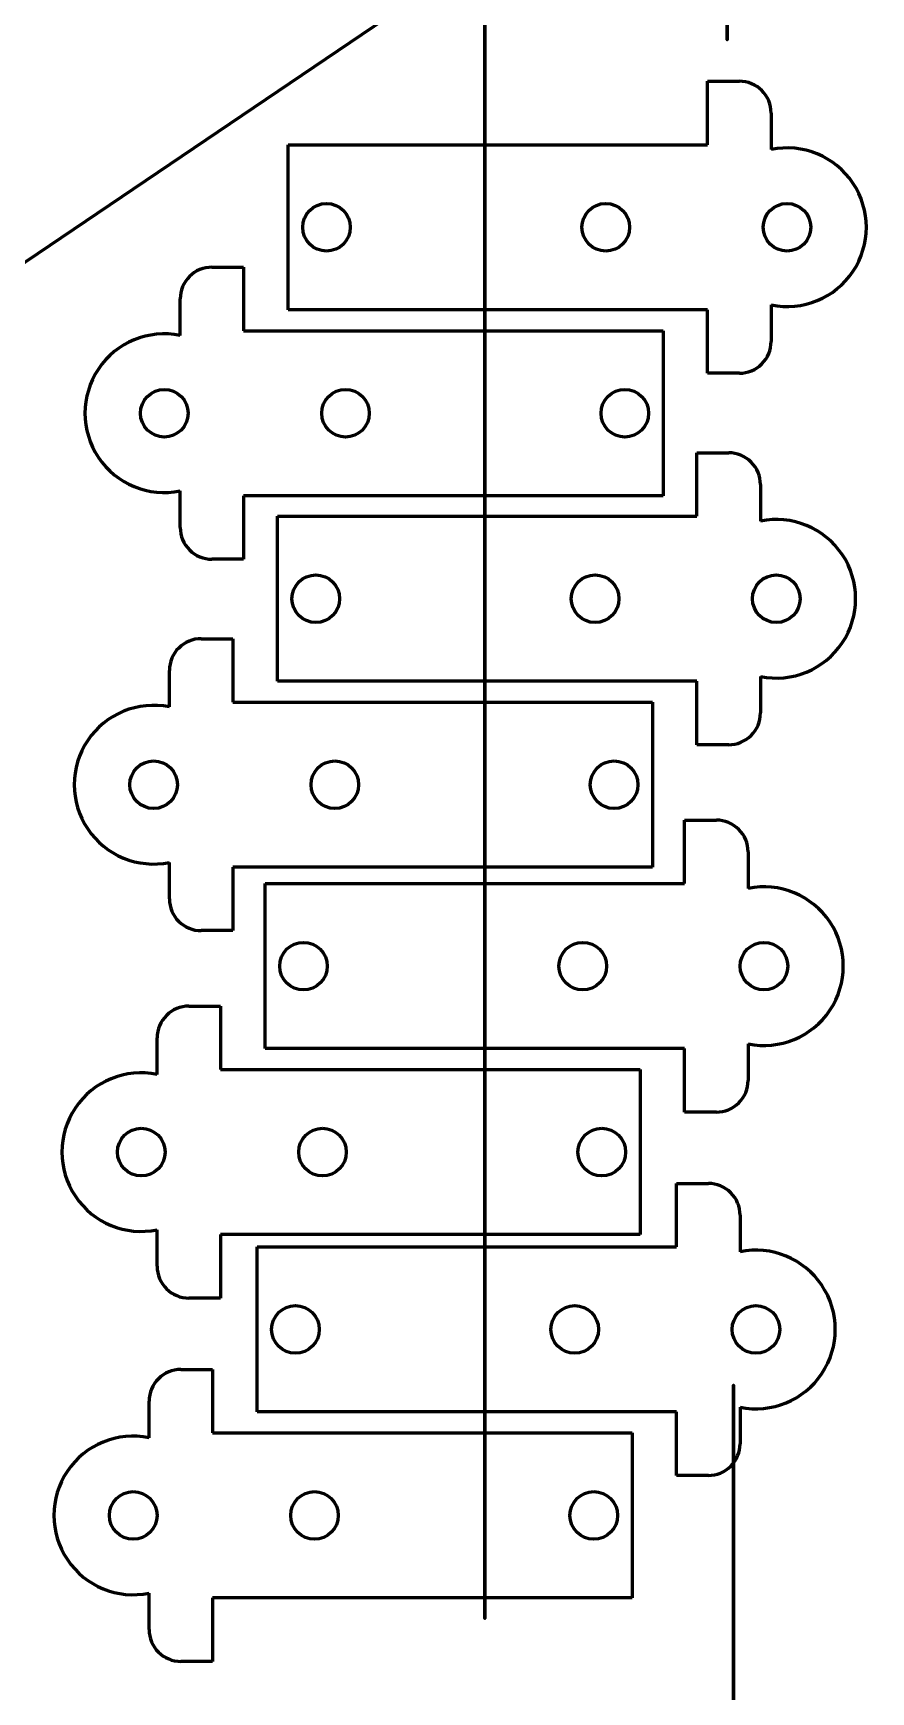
# Model space of a CAD drawing. Header units: centimetres. Extents: x 0.2 to 12.4, y -48.2 to 44.8.
# Drawn here: x 7.04 to 12.32, y -10.32 to 0.14 of the extents above; entities that cross this region are included whole.
import ezdxf

# ---------------------------------------------------------------- set-up
doc = ezdxf.new("R2010")
doc.units = ezdxf.units.CM
doc.header["$MEASUREMENT"] = 0
doc.layers.add('layer 1', color=7, linetype='Continuous')

msp = doc.modelspace()

# ---------------------------------------------------------------- linework, layer by layer
at = {"layer": 'layer 1', "color": 150, "lineweight": 60}
for points, knots in [([(9.89044, 2.38934), (9.89044, 3.273), (9.17409, 3.98934), (8.29044, 3.98934), (7.40678, 3.98934), (6.69044, 3.273), (6.69044, 2.38934), (6.69043, 1.50569), (7.40678, 0.78934), (8.29043, 0.78934), (9.17409, 0.78934), (9.89043, 1.50568), (9.89044, 2.38933), (9.89092, 44.80453), (9.89044, -40.02634), (9.89044, 2.38934)], [0, 0, 0, 0, 0.25, 0.25, 0.25, 0.5, 0.5, 0.5, 0.75, 0.75, 0.75, 1, 1, 1, 1.00001, 1.00001, 1.00001, 1.00001]), ([(11.41904, 2.38934), (11.41904, 2.55502), (11.28473, 2.68934), (11.11904, 2.68934), (10.95336, 2.68934), (10.81904, 2.55502), (10.81904, 2.38934), (10.81904, 2.22365), (10.95336, 2.08934), (11.11904, 2.08934), (11.28473, 2.08933), (11.41904, 2.22365), (11.41904, 2.38933), (11.41904, 10.34197), (11.41904, -5.5633), (11.41904, 2.38934)], [0, 0, 0, 0, 0.25, 0.25, 0.25, 0.5, 0.5, 0.5, 0.75, 0.75, 0.75, 1, 1, 1, 1.00001, 1.00001, 1.00001, 1.00001]), ([(11.45814, -14.50665), (11.45814, -14.06482), (11.09997, -13.70665), (10.65814, -13.70665), (10.21632, -13.70665), (9.85814, -14.06482), (9.85814, -14.50665), (9.85814, -14.94848), (10.21631, -15.30665), (10.65814, -15.30665), (11.09997, -15.30665), (11.45814, -14.94848), (11.45814, -14.50666), (11.45814, 6.7007), (11.45814, -35.71449), (11.45814, -14.50665)], [0, 0, 0, 0, 0.25, 0.25, 0.25, 0.5, 0.5, 0.5, 0.75, 0.75, 0.75, 1, 1, 1, 1.00001, 1.00001, 1.00001, 1.00001]), ([(11.69517, -0.36761), (11.69517, -0.31457), (11.6741, -0.2637), (11.63659, -0.22619), (11.59908, -0.18868), (11.54821, -0.16761), (11.49517, -0.16761)], [0, 0, 0, 0, 0.5, 0.5, 0.5, 1, 1, 1, 1]), ([(11.69517, -0.36761), (11.69517, -0.31457), (11.6741, -0.2637), (11.63659, -0.22619), (11.59908, -0.18868), (11.54821, -0.16761), (11.49517, -0.16761)], [0, 0, 0, 0, 0.5, 0.5, 0.5, 1, 1, 1, 1]), ([(11.69517, -1.57751), (11.89391, -1.61808), (12.09747, -1.53456), (12.21044, -1.36609), (12.32341, -1.19762), (12.32341, -0.9776), (12.21044, -0.80913), (12.09747, -0.64067), (11.89391, -0.55715), (11.69517, -0.59771)], [0, 0, 0, 0, 0.33333333, 0.33333333, 0.33333333, 0.66666667, 0.66666667, 0.66666667, 1, 1, 1, 1]), ([(11.69517, -1.57751), (11.89391, -1.61808), (12.09747, -1.53456), (12.21044, -1.36609), (12.32341, -1.19762), (12.32341, -0.9776), (12.21044, -0.80913), (12.09747, -0.64067), (11.89391, -0.55715), (11.69517, -0.59771)], [0, 0, 0, 0, 0.33333333, 0.33333333, 0.33333333, 0.66666667, 0.66666667, 0.66666667, 1, 1, 1, 1]), ([(8.89317, -1.23761), (8.97601, -1.23761), (9.04317, -1.17045), (9.04317, -1.08761), (9.04317, -1.00477), (8.97601, -0.93761), (8.89317, -0.93761), (8.81033, -0.93761), (8.74317, -1.00477), (8.74317, -1.08761), (8.74317, -1.17045), (8.81033, -1.23761), (8.89317, -1.23761)], [0, 0, 0, 0, 0.25, 0.25, 0.25, 0.5, 0.5, 0.5, 0.75, 0.75, 0.75, 1, 1, 1, 1]), ([(8.89317, -1.23761), (8.97601, -1.23761), (9.04317, -1.17045), (9.04317, -1.08761), (9.04317, -1.00477), (8.97601, -0.93761), (8.89317, -0.93761), (8.81033, -0.93761), (8.74317, -1.00477), (8.74317, -1.08761), (8.74317, -1.17045), (8.81033, -1.23761), (8.89317, -1.23761)], [0, 0, 0, 0, 0.25, 0.25, 0.25, 0.5, 0.5, 0.5, 0.75, 0.75, 0.75, 1, 1, 1, 1]), ([(10.65317, -1.23761), (10.73601, -1.23761), (10.80317, -1.17045), (10.80317, -1.08761), (10.80317, -1.00477), (10.73601, -0.93761), (10.65317, -0.93761), (10.57033, -0.93761), (10.50317, -1.00477), (10.50317, -1.08761), (10.50317, -1.17045), (10.57033, -1.23761), (10.65317, -1.23761)], [0, 0, 0, 0, 0.25, 0.25, 0.25, 0.5, 0.5, 0.5, 0.75, 0.75, 0.75, 1, 1, 1, 1]), ([(10.65317, -1.23761), (10.73601, -1.23761), (10.80317, -1.17045), (10.80317, -1.08761), (10.80317, -1.00477), (10.73601, -0.93761), (10.65317, -0.93761), (10.57033, -0.93761), (10.50317, -1.00477), (10.50317, -1.08761), (10.50317, -1.17045), (10.57033, -1.23761), (10.65317, -1.23761)], [0, 0, 0, 0, 0.25, 0.25, 0.25, 0.5, 0.5, 0.5, 0.75, 0.75, 0.75, 1, 1, 1, 1]), ([(11.79517, -1.23761), (11.87801, -1.23761), (11.94517, -1.17045), (11.94517, -1.08761), (11.94517, -1.00477), (11.87801, -0.93761), (11.79517, -0.93761), (11.71233, -0.93761), (11.64517, -1.00477), (11.64517, -1.08761), (11.64517, -1.17045), (11.71233, -1.23761), (11.79517, -1.23761)], [0, 0, 0, 0, 0.25, 0.25, 0.25, 0.5, 0.5, 0.5, 0.75, 0.75, 0.75, 1, 1, 1, 1]), ([(11.79517, -1.23761), (11.87801, -1.23761), (11.94517, -1.17045), (11.94517, -1.08761), (11.94517, -1.00477), (11.87801, -0.93761), (11.79517, -0.93761), (11.71233, -0.93761), (11.64517, -1.00477), (11.64517, -1.08761), (11.64517, -1.17045), (11.71233, -1.23761), (11.79517, -1.23761)], [0, 0, 0, 0, 0.25, 0.25, 0.25, 0.5, 0.5, 0.5, 0.75, 0.75, 0.75, 1, 1, 1, 1]), ([(8.17098, -1.33954), (8.11794, -1.33954), (8.06707, -1.36061), (8.02956, -1.39812), (7.99205, -1.43563), (7.97098, -1.4865), (7.97098, -1.53954)], [0, 0, 0, 0, 0.5, 0.5, 0.5, 1, 1, 1, 1]), ([(8.17098, -1.33954), (8.11794, -1.33954), (8.06707, -1.36061), (8.02956, -1.39812), (7.99205, -1.43563), (7.97098, -1.4865), (7.97098, -1.53954)], [0, 0, 0, 0, 0.5, 0.5, 0.5, 1, 1, 1, 1]), ([(7.97098, -1.76964), (7.77224, -1.72907), (7.56868, -1.81259), (7.45571, -1.98106), (7.34274, -2.14953), (7.34274, -2.36955), (7.45571, -2.53802), (7.56868, -2.70648), (7.77224, -2.79), (7.97098, -2.74944)], [0, 0, 0, 0, 0.33333333, 0.33333333, 0.33333333, 0.66666667, 0.66666667, 0.66666667, 1, 1, 1, 1]), ([(7.97098, -1.76964), (7.77224, -1.72907), (7.56868, -1.81259), (7.45571, -1.98106), (7.34274, -2.14953), (7.34274, -2.36955), (7.45571, -2.53802), (7.56868, -2.70648), (7.77224, -2.79), (7.97098, -2.74944)], [0, 0, 0, 0, 0.33333333, 0.33333333, 0.33333333, 0.66666667, 0.66666667, 0.66666667, 1, 1, 1, 1]), ([(11.49517, -2.00761), (11.54821, -2.00761), (11.59908, -1.98654), (11.63659, -1.94903), (11.6741, -1.91152), (11.69517, -1.86065), (11.69517, -1.80761)], [0, 0, 0, 0, 0.5, 0.5, 0.5, 1, 1, 1, 1]), ([(11.49517, -2.00761), (11.54821, -2.00761), (11.59908, -1.98654), (11.63659, -1.94903), (11.6741, -1.91152), (11.69517, -1.86065), (11.69517, -1.80761)], [0, 0, 0, 0, 0.5, 0.5, 0.5, 1, 1, 1, 1]), ([(7.87098, -2.10954), (7.78814, -2.10954), (7.72098, -2.1767), (7.72098, -2.25954), (7.72098, -2.34238), (7.78814, -2.40954), (7.87098, -2.40954), (7.95382, -2.40954), (8.02098, -2.34238), (8.02098, -2.25954), (8.02098, -2.1767), (7.95382, -2.10954), (7.87098, -2.10954)], [0, 0, 0, 0, 0.25, 0.25, 0.25, 0.5, 0.5, 0.5, 0.75, 0.75, 0.75, 1, 1, 1, 1]), ([(7.87098, -2.10954), (7.78814, -2.10954), (7.72098, -2.1767), (7.72098, -2.25954), (7.72098, -2.34238), (7.78814, -2.40954), (7.87098, -2.40954), (7.95382, -2.40954), (8.02098, -2.34238), (8.02098, -2.25954), (8.02098, -2.1767), (7.95382, -2.10954), (7.87098, -2.10954)], [0, 0, 0, 0, 0.25, 0.25, 0.25, 0.5, 0.5, 0.5, 0.75, 0.75, 0.75, 1, 1, 1, 1]), ([(9.01298, -2.10954), (8.93014, -2.10954), (8.86298, -2.1767), (8.86298, -2.25954), (8.86298, -2.34238), (8.93014, -2.40954), (9.01298, -2.40954), (9.09582, -2.40954), (9.16298, -2.34238), (9.16298, -2.25954), (9.16298, -2.1767), (9.09582, -2.10954), (9.01298, -2.10954)], [0, 0, 0, 0, 0.25, 0.25, 0.25, 0.5, 0.5, 0.5, 0.75, 0.75, 0.75, 1, 1, 1, 1]), ([(9.01298, -2.10954), (8.93014, -2.10954), (8.86298, -2.1767), (8.86298, -2.25954), (8.86298, -2.34238), (8.93014, -2.40954), (9.01298, -2.40954), (9.09582, -2.40954), (9.16298, -2.34238), (9.16298, -2.25954), (9.16298, -2.1767), (9.09582, -2.10954), (9.01298, -2.10954)], [0, 0, 0, 0, 0.25, 0.25, 0.25, 0.5, 0.5, 0.5, 0.75, 0.75, 0.75, 1, 1, 1, 1]), ([(10.77298, -2.10954), (10.69014, -2.10954), (10.62298, -2.1767), (10.62298, -2.25954), (10.62298, -2.34238), (10.69014, -2.40954), (10.77298, -2.40954), (10.85582, -2.40954), (10.92298, -2.34238), (10.92298, -2.25954), (10.92298, -2.1767), (10.85582, -2.10954), (10.77298, -2.10954)], [0, 0, 0, 0, 0.25, 0.25, 0.25, 0.5, 0.5, 0.5, 0.75, 0.75, 0.75, 1, 1, 1, 1]), ([(10.77298, -2.10954), (10.69014, -2.10954), (10.62298, -2.1767), (10.62298, -2.25954), (10.62298, -2.34238), (10.69014, -2.40954), (10.77298, -2.40954), (10.85582, -2.40954), (10.92298, -2.34238), (10.92298, -2.25954), (10.92298, -2.1767), (10.85582, -2.10954), (10.77298, -2.10954)], [0, 0, 0, 0, 0.25, 0.25, 0.25, 0.5, 0.5, 0.5, 0.75, 0.75, 0.75, 1, 1, 1, 1]), ([(11.62764, -2.70875), (11.62764, -2.65571), (11.60657, -2.60484), (11.56906, -2.56733), (11.53155, -2.52982), (11.48068, -2.50875), (11.42764, -2.50875)], [0, 0, 0, 0, 0.5, 0.5, 0.5, 1, 1, 1, 1]), ([(11.62764, -2.70875), (11.62764, -2.65571), (11.60657, -2.60484), (11.56906, -2.56733), (11.53155, -2.52982), (11.48068, -2.50875), (11.42764, -2.50875)], [0, 0, 0, 0, 0.5, 0.5, 0.5, 1, 1, 1, 1]), ([(11.62764, -3.91865), (11.82638, -3.95922), (12.02994, -3.8757), (12.14291, -3.70723), (12.25588, -3.53876), (12.25588, -3.31874), (12.14291, -3.15027), (12.02994, -2.98181), (11.82638, -2.89829), (11.62764, -2.93885)], [0, 0, 0, 0, 0.33333333, 0.33333333, 0.33333333, 0.66666667, 0.66666667, 0.66666667, 1, 1, 1, 1]), ([(11.62764, -3.91865), (11.82638, -3.95922), (12.02994, -3.8757), (12.14291, -3.70723), (12.25588, -3.53876), (12.25588, -3.31874), (12.14291, -3.15027), (12.02994, -2.98181), (11.82638, -2.89829), (11.62764, -2.93885)], [0, 0, 0, 0, 0.33333333, 0.33333333, 0.33333333, 0.66666667, 0.66666667, 0.66666667, 1, 1, 1, 1]), ([(7.97098, -2.97954), (7.97098, -3.03258), (7.99205, -3.08345), (8.02956, -3.12096), (8.06707, -3.15847), (8.11794, -3.17954), (8.17098, -3.17954)], [0, 0, 0, 0, 0.5, 0.5, 0.5, 1, 1, 1, 1]), ([(7.97098, -2.97954), (7.97098, -3.03258), (7.99205, -3.08345), (8.02956, -3.12096), (8.06707, -3.15847), (8.11794, -3.17954), (8.17098, -3.17954)], [0, 0, 0, 0, 0.5, 0.5, 0.5, 1, 1, 1, 1]), ([(8.82564, -3.57875), (8.90848, -3.57875), (8.97564, -3.51159), (8.97564, -3.42875), (8.97564, -3.34591), (8.90848, -3.27875), (8.82564, -3.27875), (8.7428, -3.27875), (8.67564, -3.34591), (8.67564, -3.42875), (8.67564, -3.51159), (8.7428, -3.57875), (8.82564, -3.57875)], [0, 0, 0, 0, 0.25, 0.25, 0.25, 0.5, 0.5, 0.5, 0.75, 0.75, 0.75, 1, 1, 1, 1]), ([(8.82564, -3.57875), (8.90848, -3.57875), (8.97564, -3.51159), (8.97564, -3.42875), (8.97564, -3.34591), (8.90848, -3.27875), (8.82564, -3.27875), (8.7428, -3.27875), (8.67564, -3.34591), (8.67564, -3.42875), (8.67564, -3.51159), (8.7428, -3.57875), (8.82564, -3.57875)], [0, 0, 0, 0, 0.25, 0.25, 0.25, 0.5, 0.5, 0.5, 0.75, 0.75, 0.75, 1, 1, 1, 1]), ([(10.58564, -3.57875), (10.66848, -3.57875), (10.73564, -3.51159), (10.73564, -3.42875), (10.73564, -3.34591), (10.66848, -3.27875), (10.58564, -3.27875), (10.5028, -3.27875), (10.43564, -3.34591), (10.43564, -3.42875), (10.43564, -3.51159), (10.5028, -3.57875), (10.58564, -3.57875)], [0, 0, 0, 0, 0.25, 0.25, 0.25, 0.5, 0.5, 0.5, 0.75, 0.75, 0.75, 1, 1, 1, 1]), ([(10.58564, -3.57875), (10.66848, -3.57875), (10.73564, -3.51159), (10.73564, -3.42875), (10.73564, -3.34591), (10.66848, -3.27875), (10.58564, -3.27875), (10.5028, -3.27875), (10.43564, -3.34591), (10.43564, -3.42875), (10.43564, -3.51159), (10.5028, -3.57875), (10.58564, -3.57875)], [0, 0, 0, 0, 0.25, 0.25, 0.25, 0.5, 0.5, 0.5, 0.75, 0.75, 0.75, 1, 1, 1, 1]), ([(11.72764, -3.57875), (11.81048, -3.57875), (11.87764, -3.51159), (11.87764, -3.42875), (11.87764, -3.34591), (11.81048, -3.27875), (11.72764, -3.27875), (11.6448, -3.27875), (11.57764, -3.34591), (11.57764, -3.42875), (11.57764, -3.51159), (11.6448, -3.57875), (11.72764, -3.57875)], [0, 0, 0, 0, 0.25, 0.25, 0.25, 0.5, 0.5, 0.5, 0.75, 0.75, 0.75, 1, 1, 1, 1]), ([(11.72764, -3.57875), (11.81048, -3.57875), (11.87764, -3.51159), (11.87764, -3.42875), (11.87764, -3.34591), (11.81048, -3.27875), (11.72764, -3.27875), (11.6448, -3.27875), (11.57764, -3.34591), (11.57764, -3.42875), (11.57764, -3.51159), (11.6448, -3.57875), (11.72764, -3.57875)], [0, 0, 0, 0, 0.25, 0.25, 0.25, 0.5, 0.5, 0.5, 0.75, 0.75, 0.75, 1, 1, 1, 1]), ([(8.10345, -3.68068), (8.05041, -3.68068), (7.99954, -3.70175), (7.96203, -3.73926), (7.92452, -3.77677), (7.90345, -3.82764), (7.90345, -3.88068)], [0, 0, 0, 0, 0.5, 0.5, 0.5, 1, 1, 1, 1]), ([(8.10345, -3.68068), (8.05041, -3.68068), (7.99954, -3.70175), (7.96203, -3.73926), (7.92452, -3.77677), (7.90345, -3.82764), (7.90345, -3.88068)], [0, 0, 0, 0, 0.5, 0.5, 0.5, 1, 1, 1, 1]), ([(7.90345, -4.11078), (7.70471, -4.07021), (7.50115, -4.15373), (7.38818, -4.3222), (7.27521, -4.49067), (7.27521, -4.71069), (7.38818, -4.87916), (7.50115, -5.04762), (7.70471, -5.13114), (7.90345, -5.09058)], [0, 0, 0, 0, 0.33333333, 0.33333333, 0.33333333, 0.66666667, 0.66666667, 0.66666667, 1, 1, 1, 1]), ([(7.90345, -4.11078), (7.70471, -4.07021), (7.50115, -4.15373), (7.38818, -4.3222), (7.27521, -4.49067), (7.27521, -4.71069), (7.38818, -4.87916), (7.50115, -5.04762), (7.70471, -5.13114), (7.90345, -5.09058)], [0, 0, 0, 0, 0.33333333, 0.33333333, 0.33333333, 0.66666667, 0.66666667, 0.66666667, 1, 1, 1, 1]), ([(11.42764, -4.34875), (11.48068, -4.34875), (11.53155, -4.32768), (11.56906, -4.29017), (11.60657, -4.25266), (11.62764, -4.20179), (11.62764, -4.14875)], [0, 0, 0, 0, 0.5, 0.5, 0.5, 1, 1, 1, 1]), ([(11.42764, -4.34875), (11.48068, -4.34875), (11.53155, -4.32768), (11.56906, -4.29017), (11.60657, -4.25266), (11.62764, -4.20179), (11.62764, -4.14875)], [0, 0, 0, 0, 0.5, 0.5, 0.5, 1, 1, 1, 1]), ([(7.80345, -4.45068), (7.72061, -4.45068), (7.65345, -4.51784), (7.65345, -4.60068), (7.65345, -4.68352), (7.72061, -4.75068), (7.80345, -4.75068), (7.88629, -4.75068), (7.95345, -4.68352), (7.95345, -4.60068), (7.95345, -4.51784), (7.88629, -4.45068), (7.80345, -4.45068)], [0, 0, 0, 0, 0.25, 0.25, 0.25, 0.5, 0.5, 0.5, 0.75, 0.75, 0.75, 1, 1, 1, 1]), ([(7.80345, -4.45068), (7.72061, -4.45068), (7.65345, -4.51784), (7.65345, -4.60068), (7.65345, -4.68352), (7.72061, -4.75068), (7.80345, -4.75068), (7.88629, -4.75068), (7.95345, -4.68352), (7.95345, -4.60068), (7.95345, -4.51784), (7.88629, -4.45068), (7.80345, -4.45068)], [0, 0, 0, 0, 0.25, 0.25, 0.25, 0.5, 0.5, 0.5, 0.75, 0.75, 0.75, 1, 1, 1, 1]), ([(8.94545, -4.45068), (8.86261, -4.45068), (8.79545, -4.51784), (8.79545, -4.60068), (8.79545, -4.68352), (8.86261, -4.75068), (8.94545, -4.75068), (9.02829, -4.75068), (9.09545, -4.68352), (9.09545, -4.60068), (9.09545, -4.51784), (9.02829, -4.45068), (8.94545, -4.45068)], [0, 0, 0, 0, 0.25, 0.25, 0.25, 0.5, 0.5, 0.5, 0.75, 0.75, 0.75, 1, 1, 1, 1]), ([(8.94545, -4.45068), (8.86261, -4.45068), (8.79545, -4.51784), (8.79545, -4.60068), (8.79545, -4.68352), (8.86261, -4.75068), (8.94545, -4.75068), (9.02829, -4.75068), (9.09545, -4.68352), (9.09545, -4.60068), (9.09545, -4.51784), (9.02829, -4.45068), (8.94545, -4.45068)], [0, 0, 0, 0, 0.25, 0.25, 0.25, 0.5, 0.5, 0.5, 0.75, 0.75, 0.75, 1, 1, 1, 1]), ([(10.70545, -4.45068), (10.62261, -4.45068), (10.55545, -4.51784), (10.55545, -4.60068), (10.55545, -4.68352), (10.62261, -4.75068), (10.70545, -4.75068), (10.78829, -4.75068), (10.85545, -4.68352), (10.85545, -4.60068), (10.85545, -4.51784), (10.78829, -4.45068), (10.70545, -4.45068)], [0, 0, 0, 0, 0.25, 0.25, 0.25, 0.5, 0.5, 0.5, 0.75, 0.75, 0.75, 1, 1, 1, 1]), ([(10.70545, -4.45068), (10.62261, -4.45068), (10.55545, -4.51784), (10.55545, -4.60068), (10.55545, -4.68352), (10.62261, -4.75068), (10.70545, -4.75068), (10.78829, -4.75068), (10.85545, -4.68352), (10.85545, -4.60068), (10.85545, -4.51784), (10.78829, -4.45068), (10.70545, -4.45068)], [0, 0, 0, 0, 0.25, 0.25, 0.25, 0.5, 0.5, 0.5, 0.75, 0.75, 0.75, 1, 1, 1, 1]), ([(11.55004, -5.02425), (11.55004, -4.97121), (11.52897, -4.92034), (11.49146, -4.88283), (11.45395, -4.84532), (11.40308, -4.82425), (11.35004, -4.82425)], [0, 0, 0, 0, 0.5, 0.5, 0.5, 1, 1, 1, 1]), ([(11.55004, -5.02425), (11.55004, -4.97121), (11.52897, -4.92034), (11.49146, -4.88283), (11.45395, -4.84532), (11.40308, -4.82425), (11.35004, -4.82425)], [0, 0, 0, 0, 0.5, 0.5, 0.5, 1, 1, 1, 1]), ([(11.55004, -6.23415), (11.74878, -6.27472), (11.95234, -6.1912), (12.06531, -6.02273), (12.17828, -5.85426), (12.17828, -5.63424), (12.06531, -5.46577), (11.95234, -5.29731), (11.74878, -5.21379), (11.55004, -5.25435)], [0, 0, 0, 0, 0.33333333, 0.33333333, 0.33333333, 0.66666667, 0.66666667, 0.66666667, 1, 1, 1, 1]), ([(11.55004, -6.23415), (11.74878, -6.27472), (11.95234, -6.1912), (12.06531, -6.02273), (12.17828, -5.85426), (12.17828, -5.63424), (12.06531, -5.46577), (11.95234, -5.29731), (11.74878, -5.21379), (11.55004, -5.25435)], [0, 0, 0, 0, 0.33333333, 0.33333333, 0.33333333, 0.66666667, 0.66666667, 0.66666667, 1, 1, 1, 1]), ([(7.90345, -5.32068), (7.90345, -5.37372), (7.92452, -5.42459), (7.96203, -5.4621), (7.99954, -5.49961), (8.05041, -5.52068), (8.10345, -5.52068)], [0, 0, 0, 0, 0.5, 0.5, 0.5, 1, 1, 1, 1]), ([(7.90345, -5.32068), (7.90345, -5.37372), (7.92452, -5.42459), (7.96203, -5.4621), (7.99954, -5.49961), (8.05041, -5.52068), (8.10345, -5.52068)], [0, 0, 0, 0, 0.5, 0.5, 0.5, 1, 1, 1, 1]), ([(8.74804, -5.89425), (8.83088, -5.89425), (8.89804, -5.82709), (8.89804, -5.74425), (8.89804, -5.66141), (8.83088, -5.59425), (8.74804, -5.59425), (8.6652, -5.59425), (8.59804, -5.66141), (8.59804, -5.74425), (8.59804, -5.82709), (8.6652, -5.89425), (8.74804, -5.89425)], [0, 0, 0, 0, 0.25, 0.25, 0.25, 0.5, 0.5, 0.5, 0.75, 0.75, 0.75, 1, 1, 1, 1]), ([(8.74804, -5.89425), (8.83088, -5.89425), (8.89804, -5.82709), (8.89804, -5.74425), (8.89804, -5.66141), (8.83088, -5.59425), (8.74804, -5.59425), (8.6652, -5.59425), (8.59804, -5.66141), (8.59804, -5.74425), (8.59804, -5.82709), (8.6652, -5.89425), (8.74804, -5.89425)], [0, 0, 0, 0, 0.25, 0.25, 0.25, 0.5, 0.5, 0.5, 0.75, 0.75, 0.75, 1, 1, 1, 1]), ([(10.50804, -5.89425), (10.59088, -5.89425), (10.65804, -5.82709), (10.65804, -5.74425), (10.65804, -5.66141), (10.59088, -5.59425), (10.50804, -5.59425), (10.4252, -5.59425), (10.35804, -5.66141), (10.35804, -5.74425), (10.35804, -5.82709), (10.4252, -5.89425), (10.50804, -5.89425)], [0, 0, 0, 0, 0.25, 0.25, 0.25, 0.5, 0.5, 0.5, 0.75, 0.75, 0.75, 1, 1, 1, 1]), ([(10.50804, -5.89425), (10.59088, -5.89425), (10.65804, -5.82709), (10.65804, -5.74425), (10.65804, -5.66141), (10.59088, -5.59425), (10.50804, -5.59425), (10.4252, -5.59425), (10.35804, -5.66141), (10.35804, -5.74425), (10.35804, -5.82709), (10.4252, -5.89425), (10.50804, -5.89425)], [0, 0, 0, 0, 0.25, 0.25, 0.25, 0.5, 0.5, 0.5, 0.75, 0.75, 0.75, 1, 1, 1, 1]), ([(11.65004, -5.89425), (11.73288, -5.89425), (11.80004, -5.82709), (11.80004, -5.74425), (11.80004, -5.66141), (11.73288, -5.59425), (11.65004, -5.59425), (11.5672, -5.59425), (11.50004, -5.66141), (11.50004, -5.74425), (11.50004, -5.82709), (11.5672, -5.89425), (11.65004, -5.89425)], [0, 0, 0, 0, 0.25, 0.25, 0.25, 0.5, 0.5, 0.5, 0.75, 0.75, 0.75, 1, 1, 1, 1]), ([(11.65004, -5.89425), (11.73288, -5.89425), (11.80004, -5.82709), (11.80004, -5.74425), (11.80004, -5.66141), (11.73288, -5.59425), (11.65004, -5.59425), (11.5672, -5.59425), (11.50004, -5.66141), (11.50004, -5.74425), (11.50004, -5.82709), (11.5672, -5.89425), (11.65004, -5.89425)], [0, 0, 0, 0, 0.25, 0.25, 0.25, 0.5, 0.5, 0.5, 0.75, 0.75, 0.75, 1, 1, 1, 1]), ([(8.02585, -5.99618), (7.97281, -5.99618), (7.92194, -6.01725), (7.88443, -6.05476), (7.84692, -6.09227), (7.82585, -6.14314), (7.82585, -6.19618)], [0, 0, 0, 0, 0.5, 0.5, 0.5, 1, 1, 1, 1]), ([(8.02585, -5.99618), (7.97281, -5.99618), (7.92194, -6.01725), (7.88443, -6.05476), (7.84692, -6.09227), (7.82585, -6.14314), (7.82585, -6.19618)], [0, 0, 0, 0, 0.5, 0.5, 0.5, 1, 1, 1, 1]), ([(7.82585, -6.42628), (7.62711, -6.38571), (7.42355, -6.46923), (7.31058, -6.6377), (7.19761, -6.80617), (7.19761, -7.02619), (7.31058, -7.19466), (7.42355, -7.36312), (7.62711, -7.44664), (7.82585, -7.40608)], [0, 0, 0, 0, 0.33333333, 0.33333333, 0.33333333, 0.66666667, 0.66666667, 0.66666667, 1, 1, 1, 1]), ([(7.82585, -6.42628), (7.62711, -6.38571), (7.42355, -6.46923), (7.31058, -6.6377), (7.19761, -6.80617), (7.19761, -7.02619), (7.31058, -7.19466), (7.42355, -7.36312), (7.62711, -7.44664), (7.82585, -7.40608)], [0, 0, 0, 0, 0.33333333, 0.33333333, 0.33333333, 0.66666667, 0.66666667, 0.66666667, 1, 1, 1, 1]), ([(11.35004, -6.66425), (11.40308, -6.66425), (11.45395, -6.64318), (11.49146, -6.60567), (11.52897, -6.56816), (11.55004, -6.51729), (11.55004, -6.46425)], [0, 0, 0, 0, 0.5, 0.5, 0.5, 1, 1, 1, 1]), ([(11.35004, -6.66425), (11.40308, -6.66425), (11.45395, -6.64318), (11.49146, -6.60567), (11.52897, -6.56816), (11.55004, -6.51729), (11.55004, -6.46425)], [0, 0, 0, 0, 0.5, 0.5, 0.5, 1, 1, 1, 1]), ([(7.72585, -6.76618), (7.64301, -6.76618), (7.57585, -6.83334), (7.57585, -6.91618), (7.57585, -6.99902), (7.64301, -7.06618), (7.72585, -7.06618), (7.80869, -7.06618), (7.87585, -6.99902), (7.87585, -6.91618), (7.87585, -6.83334), (7.80869, -6.76618), (7.72585, -6.76618)], [0, 0, 0, 0, 0.25, 0.25, 0.25, 0.5, 0.5, 0.5, 0.75, 0.75, 0.75, 1, 1, 1, 1]), ([(7.72585, -6.76618), (7.64301, -6.76618), (7.57585, -6.83334), (7.57585, -6.91618), (7.57585, -6.99902), (7.64301, -7.06618), (7.72585, -7.06618), (7.80869, -7.06618), (7.87585, -6.99902), (7.87585, -6.91618), (7.87585, -6.83334), (7.80869, -6.76618), (7.72585, -6.76618)], [0, 0, 0, 0, 0.25, 0.25, 0.25, 0.5, 0.5, 0.5, 0.75, 0.75, 0.75, 1, 1, 1, 1]), ([(8.86785, -6.76618), (8.78501, -6.76618), (8.71785, -6.83334), (8.71785, -6.91618), (8.71785, -6.99902), (8.78501, -7.06618), (8.86785, -7.06618), (8.95069, -7.06618), (9.01785, -6.99902), (9.01785, -6.91618), (9.01785, -6.83334), (8.95069, -6.76618), (8.86785, -6.76618)], [0, 0, 0, 0, 0.25, 0.25, 0.25, 0.5, 0.5, 0.5, 0.75, 0.75, 0.75, 1, 1, 1, 1]), ([(8.86785, -6.76618), (8.78501, -6.76618), (8.71785, -6.83334), (8.71785, -6.91618), (8.71785, -6.99902), (8.78501, -7.06618), (8.86785, -7.06618), (8.95069, -7.06618), (9.01785, -6.99902), (9.01785, -6.91618), (9.01785, -6.83334), (8.95069, -6.76618), (8.86785, -6.76618)], [0, 0, 0, 0, 0.25, 0.25, 0.25, 0.5, 0.5, 0.5, 0.75, 0.75, 0.75, 1, 1, 1, 1]), ([(10.62785, -6.76618), (10.54501, -6.76618), (10.47785, -6.83334), (10.47785, -6.91618), (10.47785, -6.99902), (10.54501, -7.06618), (10.62785, -7.06618), (10.71069, -7.06618), (10.77785, -6.99902), (10.77785, -6.91618), (10.77785, -6.83334), (10.71069, -6.76618), (10.62785, -6.76618)], [0, 0, 0, 0, 0.25, 0.25, 0.25, 0.5, 0.5, 0.5, 0.75, 0.75, 0.75, 1, 1, 1, 1]), ([(10.62785, -6.76618), (10.54501, -6.76618), (10.47785, -6.83334), (10.47785, -6.91618), (10.47785, -6.99902), (10.54501, -7.06618), (10.62785, -7.06618), (10.71069, -7.06618), (10.77785, -6.99902), (10.77785, -6.91618), (10.77785, -6.83334), (10.71069, -6.76618), (10.62785, -6.76618)], [0, 0, 0, 0, 0.25, 0.25, 0.25, 0.5, 0.5, 0.5, 0.75, 0.75, 0.75, 1, 1, 1, 1]), ([(11.49945, -7.31399), (11.49945, -7.26095), (11.47838, -7.21008), (11.44087, -7.17257), (11.40336, -7.13506), (11.35249, -7.11399), (11.29945, -7.11399)], [0, 0, 0, 0, 0.5, 0.5, 0.5, 1, 1, 1, 1]), ([(11.49945, -7.31399), (11.49945, -7.26095), (11.47838, -7.21008), (11.44087, -7.17257), (11.40336, -7.13506), (11.35249, -7.11399), (11.29945, -7.11399)], [0, 0, 0, 0, 0.5, 0.5, 0.5, 1, 1, 1, 1]), ([(11.49945, -8.52389), (11.69819, -8.56446), (11.90175, -8.48094), (12.01472, -8.31247), (12.12769, -8.144), (12.12769, -7.92398), (12.01472, -7.75551), (11.90175, -7.58705), (11.69819, -7.50353), (11.49945, -7.54409)], [0, 0, 0, 0, 0.33333333, 0.33333333, 0.33333333, 0.66666667, 0.66666667, 0.66666667, 1, 1, 1, 1]), ([(11.49945, -8.52389), (11.69819, -8.56446), (11.90175, -8.48094), (12.01472, -8.31247), (12.12769, -8.144), (12.12769, -7.92398), (12.01472, -7.75551), (11.90175, -7.58705), (11.69819, -7.50353), (11.49945, -7.54409)], [0, 0, 0, 0, 0.33333333, 0.33333333, 0.33333333, 0.66666667, 0.66666667, 0.66666667, 1, 1, 1, 1]), ([(7.82585, -7.63618), (7.82585, -7.68922), (7.84692, -7.74009), (7.88443, -7.7776), (7.92194, -7.81511), (7.97281, -7.83618), (8.02585, -7.83618)], [0, 0, 0, 0, 0.5, 0.5, 0.5, 1, 1, 1, 1]), ([(7.82585, -7.63618), (7.82585, -7.68922), (7.84692, -7.74009), (7.88443, -7.7776), (7.92194, -7.81511), (7.97281, -7.83618), (8.02585, -7.83618)], [0, 0, 0, 0, 0.5, 0.5, 0.5, 1, 1, 1, 1]), ([(8.69745, -8.18399), (8.78029, -8.18399), (8.84745, -8.11683), (8.84745, -8.03399), (8.84745, -7.95115), (8.78029, -7.88399), (8.69745, -7.88399), (8.61461, -7.88399), (8.54745, -7.95115), (8.54745, -8.03399), (8.54745, -8.11683), (8.61461, -8.18399), (8.69745, -8.18399)], [0, 0, 0, 0, 0.25, 0.25, 0.25, 0.5, 0.5, 0.5, 0.75, 0.75, 0.75, 1, 1, 1, 1]), ([(8.69745, -8.18399), (8.78029, -8.18399), (8.84745, -8.11683), (8.84745, -8.03399), (8.84745, -7.95115), (8.78029, -7.88399), (8.69745, -7.88399), (8.61461, -7.88399), (8.54745, -7.95115), (8.54745, -8.03399), (8.54745, -8.11683), (8.61461, -8.18399), (8.69745, -8.18399)], [0, 0, 0, 0, 0.25, 0.25, 0.25, 0.5, 0.5, 0.5, 0.75, 0.75, 0.75, 1, 1, 1, 1]), ([(10.45745, -8.18399), (10.54029, -8.18399), (10.60745, -8.11683), (10.60745, -8.03399), (10.60745, -7.95115), (10.54029, -7.88399), (10.45745, -7.88399), (10.37461, -7.88399), (10.30745, -7.95115), (10.30745, -8.03399), (10.30745, -8.11683), (10.37461, -8.18399), (10.45745, -8.18399)], [0, 0, 0, 0, 0.25, 0.25, 0.25, 0.5, 0.5, 0.5, 0.75, 0.75, 0.75, 1, 1, 1, 1]), ([(10.45745, -8.18399), (10.54029, -8.18399), (10.60745, -8.11683), (10.60745, -8.03399), (10.60745, -7.95115), (10.54029, -7.88399), (10.45745, -7.88399), (10.37461, -7.88399), (10.30745, -7.95115), (10.30745, -8.03399), (10.30745, -8.11683), (10.37461, -8.18399), (10.45745, -8.18399)], [0, 0, 0, 0, 0.25, 0.25, 0.25, 0.5, 0.5, 0.5, 0.75, 0.75, 0.75, 1, 1, 1, 1]), ([(11.59945, -8.18399), (11.68229, -8.18399), (11.74945, -8.11683), (11.74945, -8.03399), (11.74945, -7.95115), (11.68229, -7.88399), (11.59945, -7.88399), (11.51661, -7.88399), (11.44945, -7.95115), (11.44945, -8.03399), (11.44945, -8.11683), (11.51661, -8.18399), (11.59945, -8.18399)], [0, 0, 0, 0, 0.25, 0.25, 0.25, 0.5, 0.5, 0.5, 0.75, 0.75, 0.75, 1, 1, 1, 1]), ([(11.59945, -8.18399), (11.68229, -8.18399), (11.74945, -8.11683), (11.74945, -8.03399), (11.74945, -7.95115), (11.68229, -7.88399), (11.59945, -7.88399), (11.51661, -7.88399), (11.44945, -7.95115), (11.44945, -8.03399), (11.44945, -8.11683), (11.51661, -8.18399), (11.59945, -8.18399)], [0, 0, 0, 0, 0.25, 0.25, 0.25, 0.5, 0.5, 0.5, 0.75, 0.75, 0.75, 1, 1, 1, 1]), ([(7.97526, -8.28592), (7.92222, -8.28592), (7.87135, -8.30699), (7.83384, -8.3445), (7.79633, -8.38201), (7.77526, -8.43288), (7.77526, -8.48592)], [0, 0, 0, 0, 0.5, 0.5, 0.5, 1, 1, 1, 1]), ([(7.97526, -8.28592), (7.92222, -8.28592), (7.87135, -8.30699), (7.83384, -8.3445), (7.79633, -8.38201), (7.77526, -8.43288), (7.77526, -8.48592)], [0, 0, 0, 0, 0.5, 0.5, 0.5, 1, 1, 1, 1]), ([(7.77526, -8.71602), (7.57652, -8.67545), (7.37296, -8.75897), (7.25999, -8.92744), (7.14702, -9.09591), (7.14702, -9.31593), (7.25999, -9.4844), (7.37296, -9.65286), (7.57652, -9.73638), (7.77526, -9.69582)], [0, 0, 0, 0, 0.33333333, 0.33333333, 0.33333333, 0.66666667, 0.66666667, 0.66666667, 1, 1, 1, 1]), ([(7.77526, -8.71602), (7.57652, -8.67545), (7.37296, -8.75897), (7.25999, -8.92744), (7.14702, -9.09591), (7.14702, -9.31593), (7.25999, -9.4844), (7.37296, -9.65286), (7.57652, -9.73638), (7.77526, -9.69582)], [0, 0, 0, 0, 0.33333333, 0.33333333, 0.33333333, 0.66666667, 0.66666667, 0.66666667, 1, 1, 1, 1]), ([(11.29945, -8.95399), (11.35249, -8.95399), (11.40336, -8.93292), (11.44087, -8.89541), (11.47838, -8.8579), (11.49945, -8.80703), (11.49945, -8.75399)], [0, 0, 0, 0, 0.5, 0.5, 0.5, 1, 1, 1, 1]), ([(11.29945, -8.95399), (11.35249, -8.95399), (11.40336, -8.93292), (11.44087, -8.89541), (11.47838, -8.8579), (11.49945, -8.80703), (11.49945, -8.75399)], [0, 0, 0, 0, 0.5, 0.5, 0.5, 1, 1, 1, 1]), ([(7.67526, -9.05592), (7.59242, -9.05592), (7.52526, -9.12308), (7.52526, -9.20592), (7.52526, -9.28876), (7.59242, -9.35592), (7.67526, -9.35592), (7.7581, -9.35592), (7.82526, -9.28876), (7.82526, -9.20592), (7.82526, -9.12308), (7.7581, -9.05592), (7.67526, -9.05592)], [0, 0, 0, 0, 0.25, 0.25, 0.25, 0.5, 0.5, 0.5, 0.75, 0.75, 0.75, 1, 1, 1, 1]), ([(7.67526, -9.05592), (7.59242, -9.05592), (7.52526, -9.12308), (7.52526, -9.20592), (7.52526, -9.28876), (7.59242, -9.35592), (7.67526, -9.35592), (7.7581, -9.35592), (7.82526, -9.28876), (7.82526, -9.20592), (7.82526, -9.12308), (7.7581, -9.05592), (7.67526, -9.05592)], [0, 0, 0, 0, 0.25, 0.25, 0.25, 0.5, 0.5, 0.5, 0.75, 0.75, 0.75, 1, 1, 1, 1]), ([(8.81726, -9.05592), (8.73442, -9.05592), (8.66726, -9.12308), (8.66726, -9.20592), (8.66726, -9.28876), (8.73442, -9.35592), (8.81726, -9.35592), (8.9001, -9.35592), (8.96726, -9.28876), (8.96726, -9.20592), (8.96726, -9.12308), (8.9001, -9.05592), (8.81726, -9.05592)], [0, 0, 0, 0, 0.25, 0.25, 0.25, 0.5, 0.5, 0.5, 0.75, 0.75, 0.75, 1, 1, 1, 1]), ([(8.81726, -9.05592), (8.73442, -9.05592), (8.66726, -9.12308), (8.66726, -9.20592), (8.66726, -9.28876), (8.73442, -9.35592), (8.81726, -9.35592), (8.9001, -9.35592), (8.96726, -9.28876), (8.96726, -9.20592), (8.96726, -9.12308), (8.9001, -9.05592), (8.81726, -9.05592)], [0, 0, 0, 0, 0.25, 0.25, 0.25, 0.5, 0.5, 0.5, 0.75, 0.75, 0.75, 1, 1, 1, 1]), ([(10.57726, -9.05592), (10.49442, -9.05592), (10.42726, -9.12308), (10.42726, -9.20592), (10.42726, -9.28876), (10.49442, -9.35592), (10.57726, -9.35592), (10.6601, -9.35592), (10.72726, -9.28876), (10.72726, -9.20592), (10.72726, -9.12308), (10.6601, -9.05592), (10.57726, -9.05592)], [0, 0, 0, 0, 0.25, 0.25, 0.25, 0.5, 0.5, 0.5, 0.75, 0.75, 0.75, 1, 1, 1, 1]), ([(10.57726, -9.05592), (10.49442, -9.05592), (10.42726, -9.12308), (10.42726, -9.20592), (10.42726, -9.28876), (10.49442, -9.35592), (10.57726, -9.35592), (10.6601, -9.35592), (10.72726, -9.28876), (10.72726, -9.20592), (10.72726, -9.12308), (10.6601, -9.05592), (10.57726, -9.05592)], [0, 0, 0, 0, 0.25, 0.25, 0.25, 0.5, 0.5, 0.5, 0.75, 0.75, 0.75, 1, 1, 1, 1]), ([(7.77526, -9.92592), (7.77526, -9.97896), (7.79633, -10.02983), (7.83384, -10.06734), (7.87135, -10.10485), (7.92222, -10.12592), (7.97526, -10.12592)], [0, 0, 0, 0, 0.5, 0.5, 0.5, 1, 1, 1, 1]), ([(7.77526, -9.92592), (7.77526, -9.97896), (7.79633, -10.02983), (7.83384, -10.06734), (7.87135, -10.10485), (7.92222, -10.12592), (7.97526, -10.12592)], [0, 0, 0, 0, 0.5, 0.5, 0.5, 1, 1, 1, 1])]:
    msp.add_open_spline(points, degree=3, knots=knots, dxfattribs=at)
for points in [[(6.61904, -1.56066), (6.61904, -1.56066), (11.53931, 1.76815), (11.53931, 1.76815)], [(11.29517, -0.56761), (11.29517, -0.56761), (11.29517, -0.16761), (11.29517, -0.16761)], [(11.29517, -0.16761), (11.29517, -0.16761), (11.49517, -0.16761), (11.49517, -0.16761)], [(11.29517, -0.56761), (11.29517, -0.56761), (11.29517, -0.16761), (11.29517, -0.16761)], [(11.29517, -0.16761), (11.29517, -0.16761), (11.49517, -0.16761), (11.49517, -0.16761)], [(11.69517, -0.36761), (11.69517, -0.36761), (11.69517, -0.59771), (11.69517, -0.59771)], [(11.69517, -0.36761), (11.69517, -0.36761), (11.69517, -0.59771), (11.69517, -0.59771)], [(8.65117, -1.60761), (8.65117, -1.60761), (8.65117, -0.56761), (8.65117, -0.56761)], [(8.65117, -0.56761), (8.65117, -0.56761), (11.29517, -0.56761), (11.29517, -0.56761)], [(8.65117, -1.60761), (8.65117, -1.60761), (8.65117, -0.56761), (8.65117, -0.56761)], [(8.65117, -0.56761), (8.65117, -0.56761), (11.29517, -0.56761), (11.29517, -0.56761)], [(8.17098, -1.33954), (8.17098, -1.33954), (8.37098, -1.33954), (8.37098, -1.33954)], [(8.17098, -1.33954), (8.17098, -1.33954), (8.37098, -1.33954), (8.37098, -1.33954)], [(8.37098, -1.33954), (8.37098, -1.33954), (8.37098, -1.73954), (8.37098, -1.73954)], [(8.37098, -1.33954), (8.37098, -1.33954), (8.37098, -1.73954), (8.37098, -1.73954)], [(7.97098, -1.76964), (7.97098, -1.76964), (7.97098, -1.53954), (7.97098, -1.53954)], [(7.97098, -1.76964), (7.97098, -1.76964), (7.97098, -1.53954), (7.97098, -1.53954)], [(11.29517, -1.60761), (11.29517, -1.60761), (8.65117, -1.60761), (8.65117, -1.60761)], [(11.29517, -1.60761), (11.29517, -1.60761), (8.65117, -1.60761), (8.65117, -1.60761)], [(11.29517, -2.00761), (11.29517, -2.00761), (11.29517, -1.60761), (11.29517, -1.60761)], [(11.29517, -2.00761), (11.29517, -2.00761), (11.29517, -1.60761), (11.29517, -1.60761)], [(11.69517, -1.57751), (11.69517, -1.57751), (11.69517, -1.80761), (11.69517, -1.80761)], [(11.69517, -1.57751), (11.69517, -1.57751), (11.69517, -1.80761), (11.69517, -1.80761)], [(8.37098, -1.73954), (8.37098, -1.73954), (11.01498, -1.73954), (11.01498, -1.73954)], [(8.37098, -1.73954), (8.37098, -1.73954), (11.01498, -1.73954), (11.01498, -1.73954)], [(11.01498, -1.73954), (11.01498, -1.73954), (11.01498, -2.77954), (11.01498, -2.77954)], [(11.01498, -1.73954), (11.01498, -1.73954), (11.01498, -2.77954), (11.01498, -2.77954)], [(11.49517, -2.00761), (11.49517, -2.00761), (11.29517, -2.00761), (11.29517, -2.00761)], [(11.49517, -2.00761), (11.49517, -2.00761), (11.29517, -2.00761), (11.29517, -2.00761)], [(11.22764, -2.90875), (11.22764, -2.90875), (11.22764, -2.50875), (11.22764, -2.50875)], [(11.22764, -2.50875), (11.22764, -2.50875), (11.42764, -2.50875), (11.42764, -2.50875)], [(11.22764, -2.90875), (11.22764, -2.90875), (11.22764, -2.50875), (11.22764, -2.50875)], [(11.22764, -2.50875), (11.22764, -2.50875), (11.42764, -2.50875), (11.42764, -2.50875)], [(11.62764, -2.70875), (11.62764, -2.70875), (11.62764, -2.93885), (11.62764, -2.93885)], [(11.62764, -2.70875), (11.62764, -2.70875), (11.62764, -2.93885), (11.62764, -2.93885)], [(7.97098, -2.97954), (7.97098, -2.97954), (7.97098, -2.74944), (7.97098, -2.74944)], [(7.97098, -2.97954), (7.97098, -2.97954), (7.97098, -2.74944), (7.97098, -2.74944)], [(8.37098, -2.77954), (8.37098, -2.77954), (8.37098, -3.17954), (8.37098, -3.17954)], [(11.01498, -2.77954), (11.01498, -2.77954), (8.37098, -2.77954), (8.37098, -2.77954)], [(8.37098, -2.77954), (8.37098, -2.77954), (8.37098, -3.17954), (8.37098, -3.17954)], [(11.01498, -2.77954), (11.01498, -2.77954), (8.37098, -2.77954), (8.37098, -2.77954)], [(8.58364, -3.94875), (8.58364, -3.94875), (8.58364, -2.90875), (8.58364, -2.90875)], [(8.58364, -2.90875), (8.58364, -2.90875), (11.22764, -2.90875), (11.22764, -2.90875)], [(8.58364, -3.94875), (8.58364, -3.94875), (8.58364, -2.90875), (8.58364, -2.90875)], [(8.58364, -2.90875), (8.58364, -2.90875), (11.22764, -2.90875), (11.22764, -2.90875)], [(8.37098, -3.17954), (8.37098, -3.17954), (8.17098, -3.17954), (8.17098, -3.17954)], [(8.37098, -3.17954), (8.37098, -3.17954), (8.17098, -3.17954), (8.17098, -3.17954)], [(8.10345, -3.68068), (8.10345, -3.68068), (8.30345, -3.68068), (8.30345, -3.68068)], [(8.10345, -3.68068), (8.10345, -3.68068), (8.30345, -3.68068), (8.30345, -3.68068)], [(8.30345, -3.68068), (8.30345, -3.68068), (8.30345, -4.08068), (8.30345, -4.08068)], [(8.30345, -3.68068), (8.30345, -3.68068), (8.30345, -4.08068), (8.30345, -4.08068)], [(7.90345, -4.11078), (7.90345, -4.11078), (7.90345, -3.88068), (7.90345, -3.88068)], [(7.90345, -4.11078), (7.90345, -4.11078), (7.90345, -3.88068), (7.90345, -3.88068)], [(11.22764, -3.94875), (11.22764, -3.94875), (8.58364, -3.94875), (8.58364, -3.94875)], [(11.22764, -3.94875), (11.22764, -3.94875), (8.58364, -3.94875), (8.58364, -3.94875)], [(11.22764, -4.34875), (11.22764, -4.34875), (11.22764, -3.94875), (11.22764, -3.94875)], [(11.22764, -4.34875), (11.22764, -4.34875), (11.22764, -3.94875), (11.22764, -3.94875)], [(11.62764, -3.91865), (11.62764, -3.91865), (11.62764, -4.14875), (11.62764, -4.14875)], [(11.62764, -3.91865), (11.62764, -3.91865), (11.62764, -4.14875), (11.62764, -4.14875)], [(8.30345, -4.08068), (8.30345, -4.08068), (10.94745, -4.08068), (10.94745, -4.08068)], [(8.30345, -4.08068), (8.30345, -4.08068), (10.94745, -4.08068), (10.94745, -4.08068)], [(10.94745, -4.08068), (10.94745, -4.08068), (10.94745, -5.12068), (10.94745, -5.12068)], [(10.94745, -4.08068), (10.94745, -4.08068), (10.94745, -5.12068), (10.94745, -5.12068)], [(11.42764, -4.34875), (11.42764, -4.34875), (11.22764, -4.34875), (11.22764, -4.34875)], [(11.42764, -4.34875), (11.42764, -4.34875), (11.22764, -4.34875), (11.22764, -4.34875)], [(11.15004, -5.22425), (11.15004, -5.22425), (11.15004, -4.82425), (11.15004, -4.82425)], [(11.15004, -4.82425), (11.15004, -4.82425), (11.35004, -4.82425), (11.35004, -4.82425)], [(11.15004, -5.22425), (11.15004, -5.22425), (11.15004, -4.82425), (11.15004, -4.82425)], [(11.15004, -4.82425), (11.15004, -4.82425), (11.35004, -4.82425), (11.35004, -4.82425)], [(7.90345, -5.32068), (7.90345, -5.32068), (7.90345, -5.09058), (7.90345, -5.09058)], [(7.90345, -5.32068), (7.90345, -5.32068), (7.90345, -5.09058), (7.90345, -5.09058)], [(8.30345, -5.12068), (8.30345, -5.12068), (8.30345, -5.52068), (8.30345, -5.52068)], [(10.94745, -5.12068), (10.94745, -5.12068), (8.30345, -5.12068), (8.30345, -5.12068)], [(8.30345, -5.12068), (8.30345, -5.12068), (8.30345, -5.52068), (8.30345, -5.52068)], [(10.94745, -5.12068), (10.94745, -5.12068), (8.30345, -5.12068), (8.30345, -5.12068)], [(11.55004, -5.02425), (11.55004, -5.02425), (11.55004, -5.25435), (11.55004, -5.25435)], [(11.55004, -5.02425), (11.55004, -5.02425), (11.55004, -5.25435), (11.55004, -5.25435)], [(8.50604, -6.26425), (8.50604, -6.26425), (8.50604, -5.22425), (8.50604, -5.22425)], [(8.50604, -5.22425), (8.50604, -5.22425), (11.15004, -5.22425), (11.15004, -5.22425)], [(8.50604, -6.26425), (8.50604, -6.26425), (8.50604, -5.22425), (8.50604, -5.22425)], [(8.50604, -5.22425), (8.50604, -5.22425), (11.15004, -5.22425), (11.15004, -5.22425)], [(8.30345, -5.52068), (8.30345, -5.52068), (8.10345, -5.52068), (8.10345, -5.52068)], [(8.30345, -5.52068), (8.30345, -5.52068), (8.10345, -5.52068), (8.10345, -5.52068)], [(8.02585, -5.99618), (8.02585, -5.99618), (8.22585, -5.99618), (8.22585, -5.99618)], [(8.02585, -5.99618), (8.02585, -5.99618), (8.22585, -5.99618), (8.22585, -5.99618)], [(8.22585, -5.99618), (8.22585, -5.99618), (8.22585, -6.39618), (8.22585, -6.39618)], [(8.22585, -5.99618), (8.22585, -5.99618), (8.22585, -6.39618), (8.22585, -6.39618)], [(7.82585, -6.42628), (7.82585, -6.42628), (7.82585, -6.19618), (7.82585, -6.19618)], [(7.82585, -6.42628), (7.82585, -6.42628), (7.82585, -6.19618), (7.82585, -6.19618)], [(11.15004, -6.26425), (11.15004, -6.26425), (8.50604, -6.26425), (8.50604, -6.26425)], [(11.15004, -6.26425), (11.15004, -6.26425), (8.50604, -6.26425), (8.50604, -6.26425)], [(11.15004, -6.66425), (11.15004, -6.66425), (11.15004, -6.26425), (11.15004, -6.26425)], [(11.15004, -6.66425), (11.15004, -6.66425), (11.15004, -6.26425), (11.15004, -6.26425)], [(11.55004, -6.23415), (11.55004, -6.23415), (11.55004, -6.46425), (11.55004, -6.46425)], [(11.55004, -6.23415), (11.55004, -6.23415), (11.55004, -6.46425), (11.55004, -6.46425)], [(8.22585, -6.39618), (8.22585, -6.39618), (10.86985, -6.39618), (10.86985, -6.39618)], [(8.22585, -6.39618), (8.22585, -6.39618), (10.86985, -6.39618), (10.86985, -6.39618)], [(10.86985, -6.39618), (10.86985, -6.39618), (10.86985, -7.43618), (10.86985, -7.43618)], [(10.86985, -6.39618), (10.86985, -6.39618), (10.86985, -7.43618), (10.86985, -7.43618)], [(11.35004, -6.66425), (11.35004, -6.66425), (11.15004, -6.66425), (11.15004, -6.66425)], [(11.35004, -6.66425), (11.35004, -6.66425), (11.15004, -6.66425), (11.15004, -6.66425)], [(11.09945, -7.51399), (11.09945, -7.51399), (11.09945, -7.11399), (11.09945, -7.11399)], [(11.09945, -7.11399), (11.09945, -7.11399), (11.29945, -7.11399), (11.29945, -7.11399)], [(11.09945, -7.51399), (11.09945, -7.51399), (11.09945, -7.11399), (11.09945, -7.11399)], [(11.09945, -7.11399), (11.09945, -7.11399), (11.29945, -7.11399), (11.29945, -7.11399)], [(11.49945, -7.31399), (11.49945, -7.31399), (11.49945, -7.54409), (11.49945, -7.54409)], [(11.49945, -7.31399), (11.49945, -7.31399), (11.49945, -7.54409), (11.49945, -7.54409)], [(7.82585, -7.63618), (7.82585, -7.63618), (7.82585, -7.40608), (7.82585, -7.40608)], [(7.82585, -7.63618), (7.82585, -7.63618), (7.82585, -7.40608), (7.82585, -7.40608)], [(8.22585, -7.43618), (8.22585, -7.43618), (8.22585, -7.83618), (8.22585, -7.83618)], [(10.86985, -7.43618), (10.86985, -7.43618), (8.22585, -7.43618), (8.22585, -7.43618)], [(8.22585, -7.43618), (8.22585, -7.43618), (8.22585, -7.83618), (8.22585, -7.83618)], [(10.86985, -7.43618), (10.86985, -7.43618), (8.22585, -7.43618), (8.22585, -7.43618)], [(8.45545, -8.55399), (8.45545, -8.55399), (8.45545, -7.51399), (8.45545, -7.51399)], [(8.45545, -7.51399), (8.45545, -7.51399), (11.09945, -7.51399), (11.09945, -7.51399)], [(8.45545, -8.55399), (8.45545, -8.55399), (8.45545, -7.51399), (8.45545, -7.51399)], [(8.45545, -7.51399), (8.45545, -7.51399), (11.09945, -7.51399), (11.09945, -7.51399)], [(8.22585, -7.83618), (8.22585, -7.83618), (8.02585, -7.83618), (8.02585, -7.83618)], [(8.22585, -7.83618), (8.22585, -7.83618), (8.02585, -7.83618), (8.02585, -7.83618)], [(7.97526, -8.28592), (7.97526, -8.28592), (8.17526, -8.28592), (8.17526, -8.28592)], [(7.97526, -8.28592), (7.97526, -8.28592), (8.17526, -8.28592), (8.17526, -8.28592)], [(8.17526, -8.28592), (8.17526, -8.28592), (8.17526, -8.68592), (8.17526, -8.68592)], [(8.17526, -8.28592), (8.17526, -8.28592), (8.17526, -8.68592), (8.17526, -8.68592)], [(7.77526, -8.71602), (7.77526, -8.71602), (7.77526, -8.48592), (7.77526, -8.48592)], [(7.77526, -8.71602), (7.77526, -8.71602), (7.77526, -8.48592), (7.77526, -8.48592)], [(11.09945, -8.55399), (11.09945, -8.55399), (8.45545, -8.55399), (8.45545, -8.55399)], [(11.09945, -8.55399), (11.09945, -8.55399), (8.45545, -8.55399), (8.45545, -8.55399)], [(11.09945, -8.95399), (11.09945, -8.95399), (11.09945, -8.55399), (11.09945, -8.55399)], [(11.09945, -8.95399), (11.09945, -8.95399), (11.09945, -8.55399), (11.09945, -8.55399)], [(11.49945, -8.52389), (11.49945, -8.52389), (11.49945, -8.75399), (11.49945, -8.75399)], [(11.49945, -8.52389), (11.49945, -8.52389), (11.49945, -8.75399), (11.49945, -8.75399)], [(8.17526, -8.68592), (8.17526, -8.68592), (10.81926, -8.68592), (10.81926, -8.68592)], [(8.17526, -8.68592), (8.17526, -8.68592), (10.81926, -8.68592), (10.81926, -8.68592)], [(10.81926, -8.68592), (10.81926, -8.68592), (10.81926, -9.72592), (10.81926, -9.72592)], [(10.81926, -8.68592), (10.81926, -8.68592), (10.81926, -9.72592), (10.81926, -9.72592)], [(11.29945, -8.95399), (11.29945, -8.95399), (11.09945, -8.95399), (11.09945, -8.95399)], [(11.29945, -8.95399), (11.29945, -8.95399), (11.09945, -8.95399), (11.09945, -8.95399)], [(7.77526, -9.92592), (7.77526, -9.92592), (7.77526, -9.69582), (7.77526, -9.69582)], [(7.77526, -9.92592), (7.77526, -9.92592), (7.77526, -9.69582), (7.77526, -9.69582)], [(8.17526, -9.72592), (8.17526, -9.72592), (8.17526, -10.12592), (8.17526, -10.12592)], [(10.81926, -9.72592), (10.81926, -9.72592), (8.17526, -9.72592), (8.17526, -9.72592)], [(8.17526, -9.72592), (8.17526, -9.72592), (8.17526, -10.12592), (8.17526, -10.12592)], [(10.81926, -9.72592), (10.81926, -9.72592), (8.17526, -9.72592), (8.17526, -9.72592)], [(8.17526, -10.12592), (8.17526, -10.12592), (7.97526, -10.12592), (7.97526, -10.12592)], [(8.17526, -10.12592), (8.17526, -10.12592), (7.97526, -10.12592), (7.97526, -10.12592)]]:
    msp.add_open_spline(points, degree=3, dxfattribs=at)

doc.saveas('drawing.dxf')
